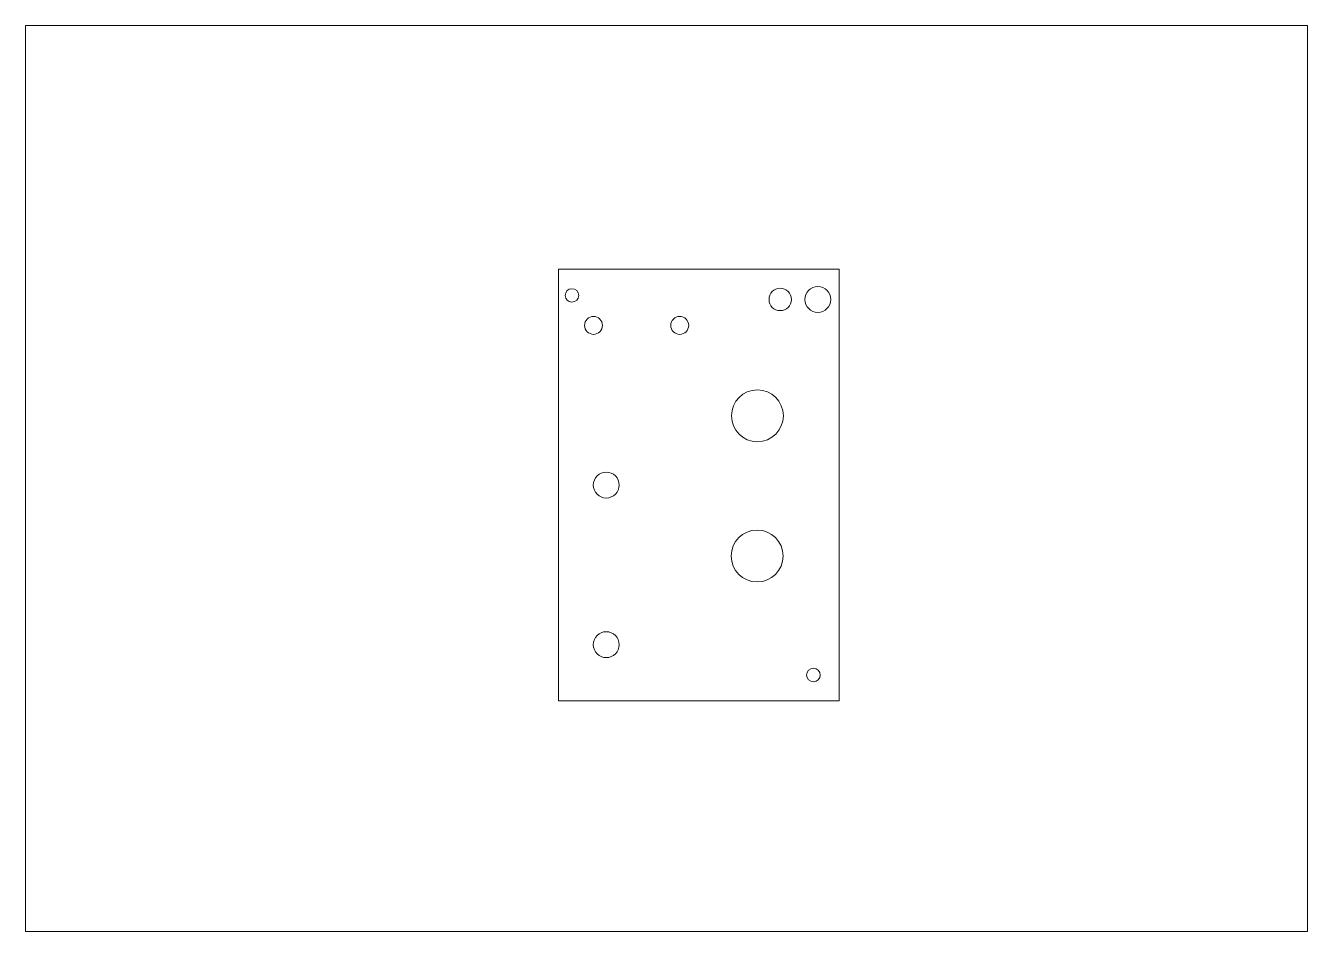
# Paper-space layout 'Layout1' of a CAD drawing. Header units: millimetres. Extents: x 0 to 297, y 0 to 210.
# The model-space entities are those that its viewports show. They can reach past a viewport. Long polylines and large blocks are cut down to what shows.
import ezdxf

# ---------------------------------------------------------------- set-up
doc = ezdxf.new("R2010")
doc.units = ezdxf.units.MM

msp = doc.modelspace()

# ---------------------------------------------------------------- linework, layer by layer
at = {"color": 18, "linetype": 'Continuous', "lineweight": 18, "true_color": 0x000000}
for points in [[(188.54, 153.43), (123.51, 153.43)], [(123.51, 153.43), (123.51, 53.44)], [(188.54, 53.44), (188.54, 153.43)], [(188.54, 53.44), (123.51, 53.44)]]:
    msp.add_lwpolyline(points, dxfattribs=at)
at = {"color": 18, "linetype": 'Continuous', "lineweight": 9, "true_color": 0x000000}
for points in [[(128.17, 147.38), (128.17, 146.51), (127.47, 145.81), (126.6, 145.81), (125.74, 145.81), (125.04, 146.51), (125.04, 147.38), (125.04, 148.24), (125.74, 148.94), (126.6, 148.94), (127.47, 148.94), (128.17, 148.24), (128.17, 147.38)], [(177.45, 146.45), (177.45, 145.02), (176.29, 143.86), (174.86, 143.86), (173.44, 143.86), (172.28, 145.02), (172.28, 146.45), (172.28, 147.87), (173.44, 149.03), (174.86, 149.03), (176.29, 149.03), (177.45, 147.87), (177.45, 146.45)], [(177.45, 146.45), (177.45, 145.02), (176.29, 143.86), (174.86, 143.86), (173.44, 143.86), (172.28, 145.02), (172.28, 146.45), (172.28, 147.87), (173.44, 149.03), (174.86, 149.03), (176.29, 149.03), (177.45, 147.87), (177.45, 146.45)], [(133.67, 140.43), (133.67, 139.29), (132.75, 138.36), (131.6, 138.36), (130.46, 138.36), (129.53, 139.29), (129.53, 140.43), (129.53, 141.58), (130.46, 142.51), (131.6, 142.51), (132.75, 142.51), (133.67, 141.58), (133.67, 140.43)], [(153.66, 140.43), (153.66, 139.29), (152.73, 138.36), (151.58, 138.36), (150.44, 138.36), (149.51, 139.29), (149.51, 140.43), (149.51, 141.58), (150.44, 142.51), (151.58, 142.51), (152.73, 142.51), (153.66, 141.58), (153.66, 140.43)], [(184.14, 59.41), (184.14, 58.54), (183.43, 57.84), (182.57, 57.84), (181.71, 57.84), (181, 58.54), (181, 59.41), (181, 60.27), (181.71, 60.97), (182.57, 60.97), (183.43, 60.97), (184.14, 60.27), (184.14, 59.41)]]:
    msp.add_open_spline(points, degree=3, knots=[0, 0, 0, 0, 1, 1, 1, 2, 2, 2, 3, 3, 3, 4, 4, 4, 4], dxfattribs=at)
at = {"color": 1, "linetype": 'Continuous', "lineweight": 9, "true_color": 0xff0000}
for points in [[(186.59, 146.45), (186.59, 148.1), (185.24, 149.45), (183.59, 149.45), (181.93, 149.45), (180.59, 148.1), (180.59, 146.45), (180.59, 144.79), (181.93, 143.45), (183.59, 143.45), (185.24, 143.45), (186.59, 144.79), (186.59, 146.45)], [(137.56, 103.43), (137.56, 105.09), (136.22, 106.43), (134.56, 106.43), (132.91, 106.43), (131.56, 105.09), (131.56, 103.43), (131.56, 101.78), (132.91, 100.43), (134.56, 100.43), (136.22, 100.43), (137.56, 101.78), (137.56, 103.43)], [(137.56, 66.44), (137.56, 68.09), (136.22, 69.44), (134.56, 69.44), (132.91, 69.44), (131.56, 68.09), (131.56, 66.44), (131.56, 64.78), (132.91, 63.44), (134.56, 63.44), (136.22, 63.44), (137.56, 64.78), (137.56, 66.44)]]:
    msp.add_open_spline(points, degree=3, knots=[0, 0, 0, 0, 1, 1, 1, 2, 2, 2, 3, 3, 3, 4, 4, 4, 4], dxfattribs=at)
at = {"color": 1, "linetype": 'Continuous', "lineweight": 18, "true_color": 0xff0000}
for points in [[(169.59, 125.49), (172.91, 125.49), (175.6, 122.8), (175.6, 119.48), (175.6, 116.16), (172.91, 113.47), (169.59, 113.47), (166.27, 113.47), (163.58, 116.16), (163.58, 119.48), (163.58, 122.8), (166.27, 125.49), (169.59, 125.49)], [(169.53, 93), (172.85, 93), (175.54, 90.31), (175.54, 86.99), (175.54, 83.67), (172.85, 80.98), (169.53, 80.98), (166.21, 80.98), (163.52, 83.67), (163.52, 86.99), (163.52, 90.31), (166.21, 93), (169.53, 93)]]:
    msp.add_open_spline(points, degree=3, knots=[0, 0, 0, 0, 1, 1, 1, 2, 2, 2, 3, 3, 3, 4, 4, 4, 4], dxfattribs=at)

psp = doc.layouts.get("Layout1")

# ---------------------------------------------------------------- viewports
at = {"layer": '0'}
psp.add_viewport(center=(148.52, 104.95), size=(297.04, 209.9028), view_center_point=(148.52, 104.95), view_height=209.9028, dxfattribs=at)

doc.saveas('drawing.dxf')
